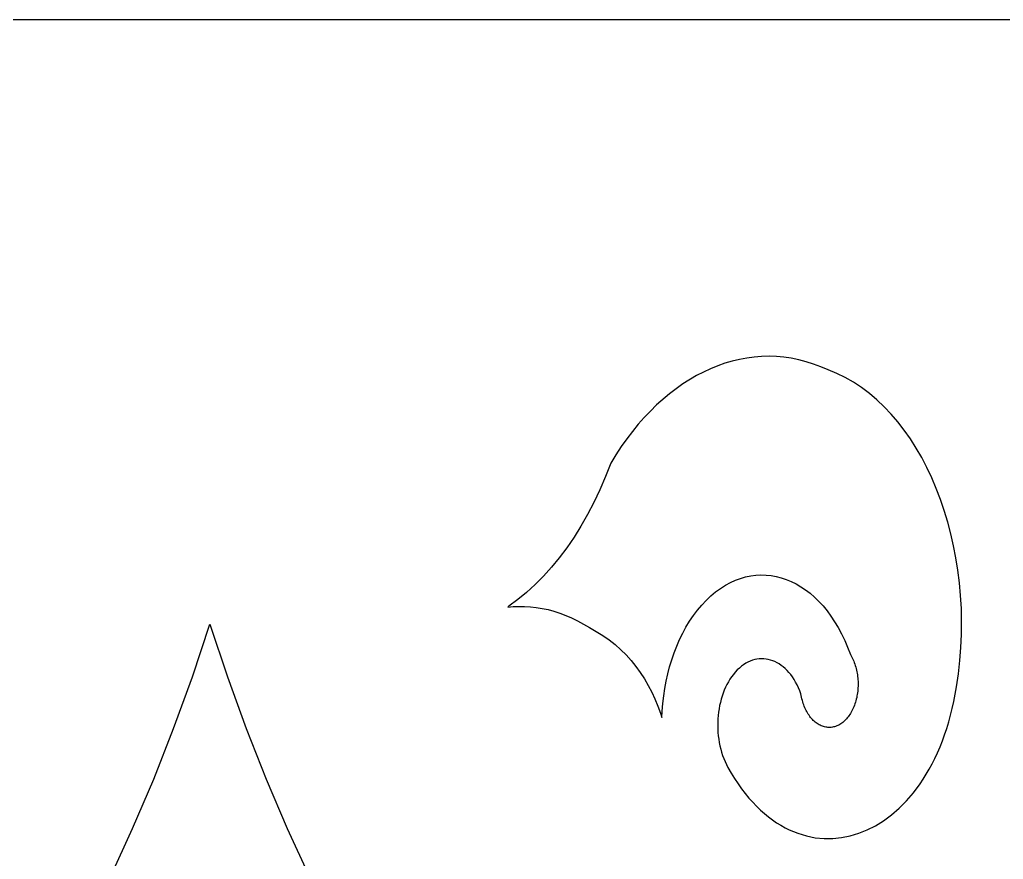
# Model space of a CAD drawing. Header units: centimetres. Extents: x 19.85 to 27, y 2.62 to 9.
# Drawn here: x 22.521 to 23.639, y 8.047 to 9.001 of the extents above; entities that cross this region are included whole.
import ezdxf

# ---------------------------------------------------------------- set-up
doc = ezdxf.new("R2010")
doc.units = ezdxf.units.CM
doc.header["$MEASUREMENT"] = 0
doc.layers.add('layer 1', color=7, linetype='Continuous')

msp = doc.modelspace()

# ---------------------------------------------------------------- linework, layer by layer
at = {"layer": 'layer 1', "color": 250, "lineweight": 30}
for points, knots in [([(26.99842, 2.62034), (26.99842, 2.62034), (19.84833, 2.62034), (19.84833, 2.62034), (19.84833, 2.62034), (19.84833, 2.62034), (19.84833, 9.00077), (19.84833, 9.00077), (19.84833, 9.00077), (19.84833, 9.00077), (26.99978, 9.00077), (26.99978, 9.00077), (26.99978, 9.00077), (26.99978, 9.00077), (26.99978, 2.62034), (26.99978, 2.62034), (26.99978, 2.62034), (26.99978, 2.62034), (26.99842, 2.62034), (26.99842, 2.62034)], [0, 0, 0, 0, 0.1666667, 0.1666667, 0.1666667, 0.1666667, 0.3333333, 0.3333333, 0.3333333, 0.3333333, 0.5, 0.5, 0.5, 0.5, 0.6666667, 0.6666667, 0.6666667, 0.6666667, 1, 1, 1, 1]), ([(23.25104, 8.2082), (23.25104, 8.2082), (23.24949, 8.21297), (23.24949, 8.21297), (23.24949, 8.21297), (23.24949, 8.21297), (23.24645, 8.22118), (23.24645, 8.22118), (23.24645, 8.22118), (23.24645, 8.22118), (23.2431, 8.22921), (23.2431, 8.22921), (23.2431, 8.22921), (23.2431, 8.22921), (23.23942, 8.23706), (23.23942, 8.23706), (23.23942, 8.23706), (23.23942, 8.23706), (23.23542, 8.24468), (23.23542, 8.24468), (23.23542, 8.24468), (23.23542, 8.24468), (23.23107, 8.2521), (23.23107, 8.2521), (23.23107, 8.2521), (23.23107, 8.2521), (23.22639, 8.25926), (23.22639, 8.25926), (23.22639, 8.25926), (23.22639, 8.25926), (23.22138, 8.26617), (23.22138, 8.26617), (23.22138, 8.26617), (23.22138, 8.26617), (23.21602, 8.27281), (23.21602, 8.27281), (23.21602, 8.27281), (23.21602, 8.27281), (23.2103, 8.27915), (23.2103, 8.27915), (23.2103, 8.27915), (23.2103, 8.27915), (23.20424, 8.2852), (23.20424, 8.2852), (23.20424, 8.2852), (23.20424, 8.2852), (23.19782, 8.29091), (23.19782, 8.29091), (23.19782, 8.29091), (23.19782, 8.29091), (23.19103, 8.29629), (23.19103, 8.29629), (23.19103, 8.29629), (23.19103, 8.29629), (23.1839, 8.30132), (23.1839, 8.30132), (23.1839, 8.30132), (23.1839, 8.30132), (23.17639, 8.30598), (23.17639, 8.30598), (23.17639, 8.30598), (23.17639, 8.30598), (23.16851, 8.31024), (23.16851, 8.31024), (23.16851, 8.31024), (23.16851, 8.31024), (23.16181, 8.31431), (23.16181, 8.31431), (23.16181, 8.31431), (23.16181, 8.31431), (23.15511, 8.31799), (23.15511, 8.31799), (23.15511, 8.31799), (23.15511, 8.31799), (23.14839, 8.32129), (23.14839, 8.32129), (23.14839, 8.32129), (23.14839, 8.32129), (23.14167, 8.32419), (23.14167, 8.32419), (23.14167, 8.32419), (23.14167, 8.32419), (23.13496, 8.32673), (23.13496, 8.32673), (23.13496, 8.32673), (23.13496, 8.32673), (23.12824, 8.32889), (23.12824, 8.32889), (23.12824, 8.32889), (23.12824, 8.32889), (23.12155, 8.33069), (23.12155, 8.33069), (23.12155, 8.33069), (23.12155, 8.33069), (23.11486, 8.33213), (23.11486, 8.33213), (23.11486, 8.33213), (23.11486, 8.33213), (23.10819, 8.33321), (23.10819, 8.33321), (23.10819, 8.33321), (23.10819, 8.33321), (23.10155, 8.33395), (23.10155, 8.33395), (23.10155, 8.33395), (23.10155, 8.33395), (23.09494, 8.33435), (23.09494, 8.33435), (23.09494, 8.33435), (23.09494, 8.33435), (23.08837, 8.3344), (23.08837, 8.3344), (23.08837, 8.3344), (23.08837, 8.3344), (23.08183, 8.33413), (23.08183, 8.33413), (23.08183, 8.33413), (23.08183, 8.33413), (23.07581, 8.33357), (23.07581, 8.33357), (23.07581, 8.33357), (23.07581, 8.33357), (23.07711, 8.33444), (23.07711, 8.33444), (23.07711, 8.33444), (23.07711, 8.33444), (23.08725, 8.342), (23.08725, 8.342), (23.08725, 8.342), (23.08725, 8.342), (23.09716, 8.35022), (23.09716, 8.35022), (23.09716, 8.35022), (23.09716, 8.35022), (23.10683, 8.3591), (23.10683, 8.3591), (23.10683, 8.3591), (23.10683, 8.3591), (23.11626, 8.36863), (23.11626, 8.36863), (23.11626, 8.36863), (23.11626, 8.36863), (23.12541, 8.37878), (23.12541, 8.37878), (23.12541, 8.37878), (23.12541, 8.37878), (23.13429, 8.38957), (23.13429, 8.38957), (23.13429, 8.38957), (23.13429, 8.38957), (23.14284, 8.40097), (23.14284, 8.40097), (23.14284, 8.40097), (23.14284, 8.40097), (23.15109, 8.41297), (23.15109, 8.41297), (23.15109, 8.41297), (23.15109, 8.41297), (23.15901, 8.42557), (23.15901, 8.42557), (23.15901, 8.42557), (23.15901, 8.42557), (23.16656, 8.43876), (23.16656, 8.43876), (23.16656, 8.43876), (23.16656, 8.43876), (23.17375, 8.45252), (23.17375, 8.45252), (23.17375, 8.45252), (23.17375, 8.45252), (23.18054, 8.46683), (23.18054, 8.46683), (23.18054, 8.46683), (23.18054, 8.46683), (23.18694, 8.48171), (23.18694, 8.48171), (23.18694, 8.48171), (23.18694, 8.48171), (23.1929, 8.49713), (23.1929, 8.49713), (23.1929, 8.49713), (23.1929, 8.49713), (23.19876, 8.50666), (23.19876, 8.50666), (23.19876, 8.50666), (23.19876, 8.50666), (23.20482, 8.51583), (23.20482, 8.51583), (23.20482, 8.51583), (23.20482, 8.51583), (23.21108, 8.52464), (23.21108, 8.52464), (23.21108, 8.52464), (23.21108, 8.52464), (23.21751, 8.53308), (23.21751, 8.53308), (23.21751, 8.53308), (23.21751, 8.53308), (23.22413, 8.54116), (23.22413, 8.54116), (23.22413, 8.54116), (23.22413, 8.54116), (23.23093, 8.54887), (23.23093, 8.54887), (23.23093, 8.54887), (23.23093, 8.54887), (23.23787, 8.5562), (23.23787, 8.5562), (23.23787, 8.5562), (23.23787, 8.5562), (23.24498, 8.56315), (23.24498, 8.56315), (23.24498, 8.56315), (23.24498, 8.56315), (23.25962, 8.57586), (23.25962, 8.57586), (23.25962, 8.57586), (23.25962, 8.57586), (23.27477, 8.587), (23.27477, 8.587), (23.27477, 8.587), (23.27477, 8.587), (23.29037, 8.59651), (23.29037, 8.59651), (23.29037, 8.59651), (23.29037, 8.59651), (23.30635, 8.60437), (23.30635, 8.60437), (23.30635, 8.60437), (23.30635, 8.60437), (23.31446, 8.60765), (23.31446, 8.60765), (23.31446, 8.60765), (23.31446, 8.60765), (23.32264, 8.61051), (23.32264, 8.61051), (23.32264, 8.61051), (23.32264, 8.61051), (23.33089, 8.61294), (23.33089, 8.61294), (23.33089, 8.61294), (23.33089, 8.61294), (23.33919, 8.61493), (23.33919, 8.61493), (23.33919, 8.61493), (23.33919, 8.61493), (23.34752, 8.61648), (23.34752, 8.61648), (23.34752, 8.61648), (23.34752, 8.61648), (23.3559, 8.61757), (23.3559, 8.61757), (23.3559, 8.61757), (23.3559, 8.61757), (23.36431, 8.61822), (23.36431, 8.61822), (23.36431, 8.61822), (23.36431, 8.61822), (23.37274, 8.6184), (23.37274, 8.6184), (23.37274, 8.6184), (23.37274, 8.6184), (23.38118, 8.61813), (23.38118, 8.61813), (23.38118, 8.61813), (23.38118, 8.61813), (23.38963, 8.61739), (23.38963, 8.61739), (23.38963, 8.61739), (23.38963, 8.61739), (23.39806, 8.61618), (23.39806, 8.61618), (23.39806, 8.61618), (23.39806, 8.61618), (23.40649, 8.61449), (23.40649, 8.61449), (23.40649, 8.61449), (23.40649, 8.61449), (23.41488, 8.61232), (23.41488, 8.61232), (23.41488, 8.61232), (23.41488, 8.61232), (23.42326, 8.60967), (23.42326, 8.60967), (23.42326, 8.60967), (23.42326, 8.60967), (23.43159, 8.60652), (23.43159, 8.60652), (23.43159, 8.60652), (23.43159, 8.60652), (23.43988, 8.60289), (23.43988, 8.60289), (23.43988, 8.60289), (23.43988, 8.60289), (23.44978, 8.59891), (23.44978, 8.59891), (23.44978, 8.59891), (23.44978, 8.59891), (23.45942, 8.59424), (23.45942, 8.59424), (23.45942, 8.59424), (23.45942, 8.59424), (23.4688, 8.58889), (23.4688, 8.58889), (23.4688, 8.58889), (23.4688, 8.58889), (23.47791, 8.58289), (23.47791, 8.58289), (23.47791, 8.58289), (23.47791, 8.58289), (23.48675, 8.57626), (23.48675, 8.57626), (23.48675, 8.57626), (23.48675, 8.57626), (23.49528, 8.56902), (23.49528, 8.56902), (23.49528, 8.56902), (23.49528, 8.56902), (23.50353, 8.5612), (23.50353, 8.5612), (23.50353, 8.5612), (23.50353, 8.5612), (23.51147, 8.55282), (23.51147, 8.55282), (23.51147, 8.55282), (23.51147, 8.55282), (23.5191, 8.5439), (23.5191, 8.5439), (23.5191, 8.5439), (23.5191, 8.5439), (23.52639, 8.53447), (23.52639, 8.53447), (23.52639, 8.53447), (23.52639, 8.53447), (23.53335, 8.52454), (23.53335, 8.52454), (23.53335, 8.52454), (23.53335, 8.52454), (23.53996, 8.51415), (23.53996, 8.51415), (23.53996, 8.51415), (23.53996, 8.51415), (23.54623, 8.5033), (23.54623, 8.5033), (23.54623, 8.5033), (23.54623, 8.5033), (23.55212, 8.49204), (23.55212, 8.49204), (23.55212, 8.49204), (23.55212, 8.49204), (23.55766, 8.48038), (23.55766, 8.48038), (23.55766, 8.48038), (23.55766, 8.48038), (23.56281, 8.46833), (23.56281, 8.46833), (23.56281, 8.46833), (23.56281, 8.46833), (23.56756, 8.45593), (23.56756, 8.45593), (23.56756, 8.45593), (23.56756, 8.45593), (23.57192, 8.4432), (23.57192, 8.4432), (23.57192, 8.4432), (23.57192, 8.4432), (23.57587, 8.43016), (23.57587, 8.43016), (23.57587, 8.43016), (23.57587, 8.43016), (23.5794, 8.41683), (23.5794, 8.41683), (23.5794, 8.41683), (23.5794, 8.41683), (23.5825, 8.40324), (23.5825, 8.40324), (23.5825, 8.40324), (23.5825, 8.40324), (23.58517, 8.3894), (23.58517, 8.3894), (23.58517, 8.3894), (23.58517, 8.3894), (23.58739, 8.37535), (23.58739, 8.37535), (23.58739, 8.37535), (23.58739, 8.37535), (23.58915, 8.3611), (23.58915, 8.3611), (23.58915, 8.3611), (23.58915, 8.3611), (23.59046, 8.34668), (23.59046, 8.34668), (23.59046, 8.34668), (23.59046, 8.34668), (23.59128, 8.33211), (23.59128, 8.33211), (23.59128, 8.33211), (23.59128, 8.33211), (23.59162, 8.31741), (23.59162, 8.31741), (23.59162, 8.31741), (23.59162, 8.31741), (23.59148, 8.30261), (23.59148, 8.30261), (23.59148, 8.30261), (23.59148, 8.30261), (23.59083, 8.28773), (23.59083, 8.28773), (23.59083, 8.28773), (23.59083, 8.28773), (23.58966, 8.27279), (23.58966, 8.27279), (23.58966, 8.27279), (23.58966, 8.27279), (23.58798, 8.25781), (23.58798, 8.25781), (23.58798, 8.25781), (23.58798, 8.25781), (23.58578, 8.24281), (23.58578, 8.24281), (23.58578, 8.24281), (23.58578, 8.24281), (23.58437, 8.23449), (23.58437, 8.23449), (23.58437, 8.23449), (23.58437, 8.23449), (23.58277, 8.22636), (23.58277, 8.22636), (23.58277, 8.22636), (23.58277, 8.22636), (23.581, 8.21841), (23.581, 8.21841), (23.581, 8.21841), (23.581, 8.21841), (23.57907, 8.21065), (23.57907, 8.21065), (23.57907, 8.21065), (23.57907, 8.21065), (23.57697, 8.20308), (23.57697, 8.20308), (23.57697, 8.20308), (23.57697, 8.20308), (23.57471, 8.1957), (23.57471, 8.1957), (23.57471, 8.1957), (23.57471, 8.1957), (23.5723, 8.18852), (23.5723, 8.18852), (23.5723, 8.18852), (23.5723, 8.18852), (23.56973, 8.18153), (23.56973, 8.18153), (23.56973, 8.18153), (23.56973, 8.18153), (23.56702, 8.17474), (23.56702, 8.17474), (23.56702, 8.17474), (23.56702, 8.17474), (23.56417, 8.16814), (23.56417, 8.16814), (23.56417, 8.16814), (23.56417, 8.16814), (23.56117, 8.16175), (23.56117, 8.16175), (23.56117, 8.16175), (23.56117, 8.16175), (23.55805, 8.15557), (23.55805, 8.15557), (23.55805, 8.15557), (23.55805, 8.15557), (23.55481, 8.14958), (23.55481, 8.14958), (23.55481, 8.14958), (23.55481, 8.14958), (23.55143, 8.14379), (23.55143, 8.14379), (23.55143, 8.14379), (23.55143, 8.14379), (23.54793, 8.13822), (23.54793, 8.13822), (23.54793, 8.13822), (23.54793, 8.13822), (23.54433, 8.13285), (23.54433, 8.13285), (23.54433, 8.13285), (23.54433, 8.13285), (23.53678, 8.12275), (23.53678, 8.12275), (23.53678, 8.12275), (23.53678, 8.12275), (23.52884, 8.11349), (23.52884, 8.11349), (23.52884, 8.11349), (23.52884, 8.11349), (23.52052, 8.10511), (23.52052, 8.10511), (23.52052, 8.10511), (23.52052, 8.10511), (23.51189, 8.0976), (23.51189, 8.0976), (23.51189, 8.0976), (23.51189, 8.0976), (23.50295, 8.09097), (23.50295, 8.09097), (23.50295, 8.09097), (23.50295, 8.09097), (23.49376, 8.08527), (23.49376, 8.08527), (23.49376, 8.08527), (23.49376, 8.08527), (23.48435, 8.08047), (23.48435, 8.08047), (23.48435, 8.08047), (23.48435, 8.08047), (23.47475, 8.0766), (23.47475, 8.0766), (23.47475, 8.0766), (23.47475, 8.0766), (23.46501, 8.07367), (23.46501, 8.07367), (23.46501, 8.07367), (23.46501, 8.07367), (23.45516, 8.0717), (23.45516, 8.0717), (23.45516, 8.0717), (23.45516, 8.0717), (23.44523, 8.07069), (23.44523, 8.07069), (23.44523, 8.07069), (23.44523, 8.07069), (23.43526, 8.07066), (23.43526, 8.07066), (23.43526, 8.07066), (23.43526, 8.07066), (23.4253, 8.07163), (23.4253, 8.07163), (23.4253, 8.07163), (23.4253, 8.07163), (23.41536, 8.07361), (23.41536, 8.07361), (23.41536, 8.07361), (23.41536, 8.07361), (23.4055, 8.0766), (23.4055, 8.0766), (23.4055, 8.0766), (23.4055, 8.0766), (23.39575, 8.08062), (23.39575, 8.08062), (23.39575, 8.08062), (23.39575, 8.08062), (23.39092, 8.08302), (23.39092, 8.08302), (23.39092, 8.08302), (23.39092, 8.08302), (23.38614, 8.08569), (23.38614, 8.08569), (23.38614, 8.08569), (23.38614, 8.08569), (23.38139, 8.08862), (23.38139, 8.08862), (23.38139, 8.08862), (23.38139, 8.08862), (23.37672, 8.09182), (23.37672, 8.09182), (23.37672, 8.09182), (23.37672, 8.09182), (23.37208, 8.09527), (23.37208, 8.09527), (23.37208, 8.09527), (23.37208, 8.09527), (23.36751, 8.09901), (23.36751, 8.09901), (23.36751, 8.09901), (23.36751, 8.09901), (23.36299, 8.10301), (23.36299, 8.10301), (23.36299, 8.10301), (23.36299, 8.10301), (23.35855, 8.10729), (23.35855, 8.10729), (23.35855, 8.10729), (23.35855, 8.10729), (23.35417, 8.11184), (23.35417, 8.11184), (23.35417, 8.11184), (23.35417, 8.11184), (23.34988, 8.11666), (23.34988, 8.11666), (23.34988, 8.11666), (23.34988, 8.11666), (23.34567, 8.12176), (23.34567, 8.12176), (23.34567, 8.12176), (23.34567, 8.12176), (23.34154, 8.12715), (23.34154, 8.12715), (23.34154, 8.12715), (23.34154, 8.12715), (23.3375, 8.13281), (23.3375, 8.13281), (23.3375, 8.13281), (23.3375, 8.13281), (23.33356, 8.13875), (23.33356, 8.13875), (23.33356, 8.13875), (23.33356, 8.13875), (23.32973, 8.14498), (23.32973, 8.14498), (23.32973, 8.14498), (23.32973, 8.14498), (23.326, 8.15149), (23.326, 8.15149), (23.326, 8.15149), (23.326, 8.15149), (23.32428, 8.15476), (23.32428, 8.15476), (23.32428, 8.15476), (23.32428, 8.15476), (23.3227, 8.15812), (23.3227, 8.15812), (23.3227, 8.15812), (23.3227, 8.15812), (23.32127, 8.16156), (23.32127, 8.16156), (23.32127, 8.16156), (23.32127, 8.16156), (23.31998, 8.16508), (23.31998, 8.16508), (23.31998, 8.16508), (23.31998, 8.16508), (23.31882, 8.16867), (23.31882, 8.16867), (23.31882, 8.16867), (23.31882, 8.16867), (23.3178, 8.17232), (23.3178, 8.17232), (23.3178, 8.17232), (23.3178, 8.17232), (23.31692, 8.17602), (23.31692, 8.17602), (23.31692, 8.17602), (23.31692, 8.17602), (23.31617, 8.17977), (23.31617, 8.17977), (23.31617, 8.17977), (23.31617, 8.17977), (23.31555, 8.18355), (23.31555, 8.18355), (23.31555, 8.18355), (23.31555, 8.18355), (23.31506, 8.18737), (23.31506, 8.18737), (23.31506, 8.18737), (23.31506, 8.18737), (23.31472, 8.19119), (23.31472, 8.19119), (23.31472, 8.19119), (23.31472, 8.19119), (23.3145, 8.19504), (23.3145, 8.19504), (23.3145, 8.19504), (23.3145, 8.19504), (23.31441, 8.19888), (23.31441, 8.19888), (23.31441, 8.19888), (23.31441, 8.19888), (23.31446, 8.20272), (23.31446, 8.20272), (23.31446, 8.20272), (23.31446, 8.20272), (23.31463, 8.20655), (23.31463, 8.20655), (23.31463, 8.20655), (23.31463, 8.20655), (23.31493, 8.21037), (23.31493, 8.21037), (23.31493, 8.21037), (23.31493, 8.21037), (23.31536, 8.21414), (23.31536, 8.21414), (23.31536, 8.21414), (23.31536, 8.21414), (23.31592, 8.21789), (23.31592, 8.21789), (23.31592, 8.21789), (23.31592, 8.21789), (23.31661, 8.2216), (23.31661, 8.2216), (23.31661, 8.2216), (23.31661, 8.2216), (23.31741, 8.22525), (23.31741, 8.22525), (23.31741, 8.22525), (23.31741, 8.22525), (23.31835, 8.22884), (23.31835, 8.22884), (23.31835, 8.22884), (23.31835, 8.22884), (23.31941, 8.23237), (23.31941, 8.23237), (23.31941, 8.23237), (23.31941, 8.23237), (23.3206, 8.23582), (23.3206, 8.23582), (23.3206, 8.23582), (23.3206, 8.23582), (23.3219, 8.23918), (23.3219, 8.23918), (23.3219, 8.23918), (23.3219, 8.23918), (23.32334, 8.24245), (23.32334, 8.24245), (23.32334, 8.24245), (23.32334, 8.24245), (23.32488, 8.24563), (23.32488, 8.24563), (23.32488, 8.24563), (23.32488, 8.24563), (23.32656, 8.24869), (23.32656, 8.24869), (23.32656, 8.24869), (23.32656, 8.24869), (23.32834, 8.25164), (23.32834, 8.25164), (23.32834, 8.25164), (23.32834, 8.25164), (23.33025, 8.25447), (23.33025, 8.25447), (23.33025, 8.25447), (23.33025, 8.25447), (23.33228, 8.25716), (23.33228, 8.25716), (23.33228, 8.25716), (23.33228, 8.25716), (23.33442, 8.25971), (23.33442, 8.25971), (23.33442, 8.25971), (23.33442, 8.25971), (23.33668, 8.26212), (23.33668, 8.26212), (23.33668, 8.26212), (23.33668, 8.26212), (23.33902, 8.26434), (23.33902, 8.26434), (23.33902, 8.26434), (23.33902, 8.26434), (23.34141, 8.26634), (23.34141, 8.26634), (23.34141, 8.26634), (23.34141, 8.26634), (23.34385, 8.26813), (23.34385, 8.26813), (23.34385, 8.26813), (23.34385, 8.26813), (23.34632, 8.2697), (23.34632, 8.2697), (23.34632, 8.2697), (23.34632, 8.2697), (23.34881, 8.27106), (23.34881, 8.27106), (23.34881, 8.27106), (23.34881, 8.27106), (23.35134, 8.27222), (23.35134, 8.27222), (23.35134, 8.27222), (23.35134, 8.27222), (23.35389, 8.27315), (23.35389, 8.27315), (23.35389, 8.27315), (23.35389, 8.27315), (23.35646, 8.2739), (23.35646, 8.2739), (23.35646, 8.2739), (23.35646, 8.2739), (23.35902, 8.27443), (23.35902, 8.27443), (23.35902, 8.27443), (23.35902, 8.27443), (23.36161, 8.27476), (23.36161, 8.27476), (23.36161, 8.27476), (23.36161, 8.27476), (23.36418, 8.27489), (23.36418, 8.27489), (23.36418, 8.27489), (23.36418, 8.27489), (23.36675, 8.27483), (23.36675, 8.27483), (23.36675, 8.27483), (23.36675, 8.27483), (23.36931, 8.27457), (23.36931, 8.27457), (23.36931, 8.27457), (23.36931, 8.27457), (23.37186, 8.27411), (23.37186, 8.27411), (23.37186, 8.27411), (23.37186, 8.27411), (23.37439, 8.27346), (23.37439, 8.27346), (23.37439, 8.27346), (23.37439, 8.27346), (23.37689, 8.27262), (23.37689, 8.27262), (23.37689, 8.27262), (23.37689, 8.27262), (23.37936, 8.27159), (23.37936, 8.27159), (23.37936, 8.27159), (23.37936, 8.27159), (23.38179, 8.27038), (23.38179, 8.27038), (23.38179, 8.27038), (23.38179, 8.27038), (23.38417, 8.26898), (23.38417, 8.26898), (23.38417, 8.26898), (23.38417, 8.26898), (23.38652, 8.2674), (23.38652, 8.2674), (23.38652, 8.2674), (23.38652, 8.2674), (23.3888, 8.26565), (23.3888, 8.26565), (23.3888, 8.26565), (23.3888, 8.26565), (23.39103, 8.26371), (23.39103, 8.26371), (23.39103, 8.26371), (23.39103, 8.26371), (23.39321, 8.26159), (23.39321, 8.26159), (23.39321, 8.26159), (23.39321, 8.26159), (23.39531, 8.25931), (23.39531, 8.25931), (23.39531, 8.25931), (23.39531, 8.25931), (23.39733, 8.25684), (23.39733, 8.25684), (23.39733, 8.25684), (23.39733, 8.25684), (23.39929, 8.25421), (23.39929, 8.25421), (23.39929, 8.25421), (23.39929, 8.25421), (23.40115, 8.25141), (23.40115, 8.25141), (23.40115, 8.25141), (23.40115, 8.25141), (23.40292, 8.24844), (23.40292, 8.24844), (23.40292, 8.24844), (23.40292, 8.24844), (23.4046, 8.2453), (23.4046, 8.2453), (23.4046, 8.2453), (23.4046, 8.2453), (23.40619, 8.24202), (23.40619, 8.24202), (23.40619, 8.24202), (23.40619, 8.24202), (23.40767, 8.23856), (23.40767, 8.23856), (23.40767, 8.23856), (23.40767, 8.23856), (23.40903, 8.23494), (23.40903, 8.23494), (23.40903, 8.23494), (23.40903, 8.23494), (23.40935, 8.23307), (23.40935, 8.23307), (23.40935, 8.23307), (23.40935, 8.23307), (23.40971, 8.23123), (23.40971, 8.23123), (23.40971, 8.23123), (23.40971, 8.23123), (23.41013, 8.22941), (23.41013, 8.22941), (23.41013, 8.22941), (23.41013, 8.22941), (23.41058, 8.22764), (23.41058, 8.22764), (23.41058, 8.22764), (23.41058, 8.22764), (23.41107, 8.2259), (23.41107, 8.2259), (23.41107, 8.2259), (23.41107, 8.2259), (23.4116, 8.22419), (23.4116, 8.22419), (23.4116, 8.22419), (23.4116, 8.22419), (23.41218, 8.22253), (23.41218, 8.22253), (23.41218, 8.22253), (23.41218, 8.22253), (23.41281, 8.22089), (23.41281, 8.22089), (23.41281, 8.22089), (23.41281, 8.22089), (23.41346, 8.21931), (23.41346, 8.21931), (23.41346, 8.21931), (23.41346, 8.21931), (23.41417, 8.21776), (23.41417, 8.21776), (23.41417, 8.21776), (23.41417, 8.21776), (23.4149, 8.21626), (23.4149, 8.21626), (23.4149, 8.21626), (23.4149, 8.21626), (23.41567, 8.21481), (23.41567, 8.21481), (23.41567, 8.21481), (23.41567, 8.21481), (23.41647, 8.2134), (23.41647, 8.2134), (23.41647, 8.2134), (23.41647, 8.2134), (23.41731, 8.21204), (23.41731, 8.21204), (23.41731, 8.21204), (23.41731, 8.21204), (23.41819, 8.21072), (23.41819, 8.21072), (23.41819, 8.21072), (23.41819, 8.21072), (23.41908, 8.20945), (23.41908, 8.20945), (23.41908, 8.20945), (23.41908, 8.20945), (23.42002, 8.20824), (23.42002, 8.20824), (23.42002, 8.20824), (23.42002, 8.20824), (23.42099, 8.20708), (23.42099, 8.20708), (23.42099, 8.20708), (23.42099, 8.20708), (23.42198, 8.20598), (23.42198, 8.20598), (23.42198, 8.20598), (23.42198, 8.20598), (23.423, 8.20493), (23.423, 8.20493), (23.423, 8.20493), (23.423, 8.20493), (23.42405, 8.20394), (23.42405, 8.20394), (23.42405, 8.20394), (23.42405, 8.20394), (23.42512, 8.20301), (23.42512, 8.20301), (23.42512, 8.20301), (23.42512, 8.20301), (23.42623, 8.20213), (23.42623, 8.20213), (23.42623, 8.20213), (23.42623, 8.20213), (23.42735, 8.20132), (23.42735, 8.20132), (23.42735, 8.20132), (23.42735, 8.20132), (23.4285, 8.20057), (23.4285, 8.20057), (23.4285, 8.20057), (23.4285, 8.20057), (23.42966, 8.19989), (23.42966, 8.19989), (23.42966, 8.19989), (23.42966, 8.19989), (23.43086, 8.19926), (23.43086, 8.19926), (23.43086, 8.19926), (23.43086, 8.19926), (23.43207, 8.19872), (23.43207, 8.19872), (23.43207, 8.19872), (23.43207, 8.19872), (23.43329, 8.19823), (23.43329, 8.19823), (23.43329, 8.19823), (23.43329, 8.19823), (23.43453, 8.19781), (23.43453, 8.19781), (23.43453, 8.19781), (23.43453, 8.19781), (23.43579, 8.19747), (23.43579, 8.19747), (23.43579, 8.19747), (23.43579, 8.19747), (23.43708, 8.1972), (23.43708, 8.1972), (23.43708, 8.1972), (23.43708, 8.1972), (23.43836, 8.197), (23.43836, 8.197), (23.43836, 8.197), (23.43836, 8.197), (23.43964, 8.19688), (23.43964, 8.19688), (23.43964, 8.19688), (23.43964, 8.19688), (23.44092, 8.19684), (23.44092, 8.19684), (23.44092, 8.19684), (23.44092, 8.19684), (23.44218, 8.19686), (23.44218, 8.19686), (23.44218, 8.19686), (23.44218, 8.19686), (23.44344, 8.19696), (23.44344, 8.19696), (23.44344, 8.19696), (23.44344, 8.19696), (23.44469, 8.19713), (23.44469, 8.19713), (23.44469, 8.19713), (23.44469, 8.19713), (23.44595, 8.19738), (23.44595, 8.19738), (23.44595, 8.19738), (23.44595, 8.19738), (23.44718, 8.19769), (23.44718, 8.19769), (23.44718, 8.19769), (23.44718, 8.19769), (23.4484, 8.19808), (23.4484, 8.19808), (23.4484, 8.19808), (23.4484, 8.19808), (23.4496, 8.19852), (23.4496, 8.19852), (23.4496, 8.19852), (23.4496, 8.19852), (23.4508, 8.19905), (23.4508, 8.19905), (23.4508, 8.19905), (23.4508, 8.19905), (23.45197, 8.19963), (23.45197, 8.19963), (23.45197, 8.19963), (23.45197, 8.19963), (23.45313, 8.20028), (23.45313, 8.20028), (23.45313, 8.20028), (23.45313, 8.20028), (23.45427, 8.201), (23.45427, 8.201), (23.45427, 8.201), (23.45427, 8.201), (23.4554, 8.20177), (23.4554, 8.20177), (23.4554, 8.20177), (23.4554, 8.20177), (23.4565, 8.20261), (23.4565, 8.20261), (23.4565, 8.20261), (23.4565, 8.20261), (23.45758, 8.20352), (23.45758, 8.20352), (23.45758, 8.20352), (23.45758, 8.20352), (23.45864, 8.20447), (23.45864, 8.20447), (23.45864, 8.20447), (23.45864, 8.20447), (23.45967, 8.20549), (23.45967, 8.20549), (23.45967, 8.20549), (23.45967, 8.20549), (23.46068, 8.20657), (23.46068, 8.20657), (23.46068, 8.20657), (23.46068, 8.20657), (23.46166, 8.20771), (23.46166, 8.20771), (23.46166, 8.20771), (23.46166, 8.20771), (23.46262, 8.20891), (23.46262, 8.20891), (23.46262, 8.20891), (23.46262, 8.20891), (23.46354, 8.21015), (23.46354, 8.21015), (23.46354, 8.21015), (23.46354, 8.21015), (23.46443, 8.21146), (23.46443, 8.21146), (23.46443, 8.21146), (23.46443, 8.21146), (23.46529, 8.21281), (23.46529, 8.21281), (23.46529, 8.21281), (23.46529, 8.21281), (23.46613, 8.21422), (23.46613, 8.21422), (23.46613, 8.21422), (23.46613, 8.21422), (23.46692, 8.21568), (23.46692, 8.21568), (23.46692, 8.21568), (23.46692, 8.21568), (23.46768, 8.21719), (23.46768, 8.21719), (23.46768, 8.21719), (23.46768, 8.21719), (23.4684, 8.21876), (23.4684, 8.21876), (23.4684, 8.21876), (23.4684, 8.21876), (23.46909, 8.22036), (23.46909, 8.22036), (23.46909, 8.22036), (23.46909, 8.22036), (23.46974, 8.22202), (23.46974, 8.22202), (23.46974, 8.22202), (23.46974, 8.22202), (23.47035, 8.22373), (23.47035, 8.22373), (23.47035, 8.22373), (23.47035, 8.22373), (23.47091, 8.22547), (23.47091, 8.22547), (23.47091, 8.22547), (23.47091, 8.22547), (23.47143, 8.22723), (23.47143, 8.22723), (23.47143, 8.22723), (23.47143, 8.22723), (23.47189, 8.22901), (23.47189, 8.22901), (23.47189, 8.22901), (23.47189, 8.22901), (23.47232, 8.23081), (23.47232, 8.23081), (23.47232, 8.23081), (23.47232, 8.23081), (23.47268, 8.23262), (23.47268, 8.23262), (23.47268, 8.23262), (23.47268, 8.23262), (23.473, 8.23444), (23.473, 8.23444), (23.473, 8.23444), (23.473, 8.23444), (23.47328, 8.23628), (23.47328, 8.23628), (23.47328, 8.23628), (23.47328, 8.23628), (23.4735, 8.23812), (23.4735, 8.23812), (23.4735, 8.23812), (23.4735, 8.23812), (23.47368, 8.23997), (23.47368, 8.23997), (23.47368, 8.23997), (23.47368, 8.23997), (23.47381, 8.24182), (23.47381, 8.24182), (23.47381, 8.24182), (23.47381, 8.24182), (23.4739, 8.24368), (23.4739, 8.24368), (23.4739, 8.24368), (23.4739, 8.24368), (23.47394, 8.24554), (23.47394, 8.24554), (23.47394, 8.24554), (23.47394, 8.24554), (23.47393, 8.2474), (23.47393, 8.2474), (23.47393, 8.2474), (23.47393, 8.2474), (23.47387, 8.24924), (23.47387, 8.24924), (23.47387, 8.24924), (23.47387, 8.24924), (23.47376, 8.25109), (23.47376, 8.25109), (23.47376, 8.25109), (23.47376, 8.25109), (23.47361, 8.25294), (23.47361, 8.25294), (23.47361, 8.25294), (23.47361, 8.25294), (23.47343, 8.25476), (23.47343, 8.25476), (23.47343, 8.25476), (23.47343, 8.25476), (23.47318, 8.25658), (23.47318, 8.25658), (23.47318, 8.25658), (23.47318, 8.25658), (23.4729, 8.25839), (23.4729, 8.25839), (23.4729, 8.25839), (23.4729, 8.25839), (23.47257, 8.26018), (23.47257, 8.26018), (23.47257, 8.26018), (23.47257, 8.26018), (23.47219, 8.26195), (23.47219, 8.26195), (23.47219, 8.26195), (23.47219, 8.26195), (23.47177, 8.2637), (23.47177, 8.2637), (23.47177, 8.2637), (23.47177, 8.2637), (23.47131, 8.26543), (23.47131, 8.26543), (23.47131, 8.26543), (23.47131, 8.26543), (23.47079, 8.26713), (23.47079, 8.26713), (23.47079, 8.26713), (23.47079, 8.26713), (23.47024, 8.26881), (23.47024, 8.26881), (23.47024, 8.26881), (23.47024, 8.26881), (23.46964, 8.27047), (23.46964, 8.27047), (23.46964, 8.27047), (23.46964, 8.27047), (23.469, 8.27209), (23.469, 8.27209), (23.469, 8.27209), (23.469, 8.27209), (23.46831, 8.27368), (23.46831, 8.27368), (23.46831, 8.27368), (23.46831, 8.27368), (23.46758, 8.27523), (23.46758, 8.27523), (23.46758, 8.27523), (23.46758, 8.27523), (23.46681, 8.27675), (23.46681, 8.27675), (23.46681, 8.27675), (23.46681, 8.27675), (23.46599, 8.27823), (23.46599, 8.27823), (23.46599, 8.27823), (23.46599, 8.27823), (23.46513, 8.27967), (23.46513, 8.27967), (23.46513, 8.27967), (23.46513, 8.27967), (23.46204, 8.28786), (23.46204, 8.28786), (23.46204, 8.28786), (23.46204, 8.28786), (23.45869, 8.29568), (23.45869, 8.29568), (23.45869, 8.29568), (23.45869, 8.29568), (23.45511, 8.30314), (23.45511, 8.30314), (23.45511, 8.30314), (23.45511, 8.30314), (23.45129, 8.31023), (23.45129, 8.31023), (23.45129, 8.31023), (23.45129, 8.31023), (23.44728, 8.31695), (23.44728, 8.31695), (23.44728, 8.31695), (23.44728, 8.31695), (23.44305, 8.32329), (23.44305, 8.32329), (23.44305, 8.32329), (23.44305, 8.32329), (23.43864, 8.32926), (23.43864, 8.32926), (23.43864, 8.32926), (23.43864, 8.32926), (23.43405, 8.33483), (23.43405, 8.33483), (23.43405, 8.33483), (23.43405, 8.33483), (23.42929, 8.34001), (23.42929, 8.34001), (23.42929, 8.34001), (23.42929, 8.34001), (23.42438, 8.3448), (23.42438, 8.3448), (23.42438, 8.3448), (23.42438, 8.3448), (23.41932, 8.34919), (23.41932, 8.34919), (23.41932, 8.34919), (23.41932, 8.34919), (23.41414, 8.35318), (23.41414, 8.35318), (23.41414, 8.35318), (23.41414, 8.35318), (23.40884, 8.35675), (23.40884, 8.35675), (23.40884, 8.35675), (23.40884, 8.35675), (23.40343, 8.35992), (23.40343, 8.35992), (23.40343, 8.35992), (23.40343, 8.35992), (23.39792, 8.36267), (23.39792, 8.36267), (23.39792, 8.36267), (23.39792, 8.36267), (23.39233, 8.365), (23.39233, 8.365), (23.39233, 8.365), (23.39233, 8.365), (23.38668, 8.36689), (23.38668, 8.36689), (23.38668, 8.36689), (23.38668, 8.36689), (23.38096, 8.36836), (23.38096, 8.36836), (23.38096, 8.36836), (23.38096, 8.36836), (23.37519, 8.36939), (23.37519, 8.36939), (23.37519, 8.36939), (23.37519, 8.36939), (23.36939, 8.36999), (23.36939, 8.36999), (23.36939, 8.36999), (23.36939, 8.36999), (23.36357, 8.37014), (23.36357, 8.37014), (23.36357, 8.37014), (23.36357, 8.37014), (23.35772, 8.36984), (23.35772, 8.36984), (23.35772, 8.36984), (23.35772, 8.36984), (23.35189, 8.36908), (23.35189, 8.36908), (23.35189, 8.36908), (23.35189, 8.36908), (23.34607, 8.36788), (23.34607, 8.36788), (23.34607, 8.36788), (23.34607, 8.36788), (23.34026, 8.36621), (23.34026, 8.36621), (23.34026, 8.36621), (23.34026, 8.36621), (23.3345, 8.36408), (23.3345, 8.36408), (23.3345, 8.36408), (23.3345, 8.36408), (23.32878, 8.36147), (23.32878, 8.36147), (23.32878, 8.36147), (23.32878, 8.36147), (23.32312, 8.35839), (23.32312, 8.35839), (23.32312, 8.35839), (23.32312, 8.35839), (23.31752, 8.35482), (23.31752, 8.35482), (23.31752, 8.35482), (23.31752, 8.35482), (23.31201, 8.35077), (23.31201, 8.35077), (23.31201, 8.35077), (23.31201, 8.35077), (23.3066, 8.34624), (23.3066, 8.34624), (23.3066, 8.34624), (23.3066, 8.34624), (23.30129, 8.34121), (23.30129, 8.34121), (23.30129, 8.34121), (23.30129, 8.34121), (23.29617, 8.33577), (23.29617, 8.33577), (23.29617, 8.33577), (23.29617, 8.33577), (23.29132, 8.32999), (23.29132, 8.32999), (23.29132, 8.32999), (23.29132, 8.32999), (23.28673, 8.32389), (23.28673, 8.32389), (23.28673, 8.32389), (23.28673, 8.32389), (23.28241, 8.31748), (23.28241, 8.31748), (23.28241, 8.31748), (23.28241, 8.31748), (23.27836, 8.3108), (23.27836, 8.3108), (23.27836, 8.3108), (23.27836, 8.3108), (23.27458, 8.30387), (23.27458, 8.30387), (23.27458, 8.30387), (23.27458, 8.30387), (23.27107, 8.29668), (23.27107, 8.29668), (23.27107, 8.29668), (23.27107, 8.29668), (23.26784, 8.28927), (23.26784, 8.28927), (23.26784, 8.28927), (23.26784, 8.28927), (23.26487, 8.28165), (23.26487, 8.28165), (23.26487, 8.28165), (23.26487, 8.28165), (23.2622, 8.27384), (23.2622, 8.27384), (23.2622, 8.27384), (23.2622, 8.27384), (23.2598, 8.26586), (23.2598, 8.26586), (23.2598, 8.26586), (23.2598, 8.26586), (23.25768, 8.25773), (23.25768, 8.25773), (23.25768, 8.25773), (23.25768, 8.25773), (23.25584, 8.24946), (23.25584, 8.24946), (23.25584, 8.24946), (23.25584, 8.24946), (23.25429, 8.24108), (23.25429, 8.24108), (23.25429, 8.24108), (23.25429, 8.24108), (23.25302, 8.23259), (23.25302, 8.23259), (23.25302, 8.23259), (23.25302, 8.23259), (23.25205, 8.22402), (23.25205, 8.22402), (23.25205, 8.22402), (23.25205, 8.22402), (23.25136, 8.21539), (23.25136, 8.21539), (23.25136, 8.21539), (23.25136, 8.21539), (23.25104, 8.2082), (23.25104, 8.2082)], [0, 0, 0, 0, 0.0027473, 0.0027473, 0.0027473, 0.0027473, 0.0054945, 0.0054945, 0.0054945, 0.0054945, 0.0082418, 0.0082418, 0.0082418, 0.0082418, 0.010989, 0.010989, 0.010989, 0.010989, 0.0137363, 0.0137363, 0.0137363, 0.0137363, 0.0164835, 0.0164835, 0.0164835, 0.0164835, 0.0192308, 0.0192308, 0.0192308, 0.0192308, 0.021978, 0.021978, 0.021978, 0.021978, 0.0247253, 0.0247253, 0.0247253, 0.0247253, 0.0274725, 0.0274725, 0.0274725, 0.0274725, 0.0302198, 0.0302198, 0.0302198, 0.0302198, 0.032967, 0.032967, 0.032967, 0.032967, 0.0357143, 0.0357143, 0.0357143, 0.0357143, 0.0384615, 0.0384615, 0.0384615, 0.0384615, 0.0412088, 0.0412088, 0.0412088, 0.0412088, 0.043956, 0.043956, 0.043956, 0.043956, 0.0467033, 0.0467033, 0.0467033, 0.0467033, 0.0494505, 0.0494505, 0.0494505, 0.0494505, 0.0521978, 0.0521978, 0.0521978, 0.0521978, 0.0549451, 0.0549451, 0.0549451, 0.0549451, 0.0576923, 0.0576923, 0.0576923, 0.0576923, 0.0604396, 0.0604396, 0.0604396, 0.0604396, 0.0631868, 0.0631868, 0.0631868, 0.0631868, 0.0659341, 0.0659341, 0.0659341, 0.0659341, 0.0686813, 0.0686813, 0.0686813, 0.0686813, 0.0714286, 0.0714286, 0.0714286, 0.0714286, 0.0741758, 0.0741758, 0.0741758, 0.0741758, 0.0769231, 0.0769231, 0.0769231, 0.0769231, 0.0796703, 0.0796703, 0.0796703, 0.0796703, 0.0824176, 0.0824176, 0.0824176, 0.0824176, 0.0851648, 0.0851648, 0.0851648, 0.0851648, 0.0879121, 0.0879121, 0.0879121, 0.0879121, 0.0906593, 0.0906593, 0.0906593, 0.0906593, 0.0934066, 0.0934066, 0.0934066, 0.0934066, 0.0961538, 0.0961538, 0.0961538, 0.0961538, 0.0989011, 0.0989011, 0.0989011, 0.0989011, 0.1016484, 0.1016484, 0.1016484, 0.1016484, 0.1043956, 0.1043956, 0.1043956, 0.1043956, 0.1071429, 0.1071429, 0.1071429, 0.1071429, 0.1098901, 0.1098901, 0.1098901, 0.1098901, 0.1126374, 0.1126374, 0.1126374, 0.1126374, 0.1153846, 0.1153846, 0.1153846, 0.1153846, 0.1181319, 0.1181319, 0.1181319, 0.1181319, 0.1208791, 0.1208791, 0.1208791, 0.1208791, 0.1236264, 0.1236264, 0.1236264, 0.1236264, 0.1263736, 0.1263736, 0.1263736, 0.1263736, 0.1291209, 0.1291209, 0.1291209, 0.1291209, 0.1318681, 0.1318681, 0.1318681, 0.1318681, 0.1346154, 0.1346154, 0.1346154, 0.1346154, 0.1373626, 0.1373626, 0.1373626, 0.1373626, 0.1401099, 0.1401099, 0.1401099, 0.1401099, 0.1428571, 0.1428571, 0.1428571, 0.1428571, 0.1456044, 0.1456044, 0.1456044, 0.1456044, 0.1483516, 0.1483516, 0.1483516, 0.1483516, 0.1510989, 0.1510989, 0.1510989, 0.1510989, 0.1538462, 0.1538462, 0.1538462, 0.1538462, 0.1565934, 0.1565934, 0.1565934, 0.1565934, 0.1593407, 0.1593407, 0.1593407, 0.1593407, 0.1620879, 0.1620879, 0.1620879, 0.1620879, 0.1648352, 0.1648352, 0.1648352, 0.1648352, 0.1675824, 0.1675824, 0.1675824, 0.1675824, 0.1703297, 0.1703297, 0.1703297, 0.1703297, 0.1730769, 0.1730769, 0.1730769, 0.1730769, 0.1758242, 0.1758242, 0.1758242, 0.1758242, 0.1785714, 0.1785714, 0.1785714, 0.1785714, 0.1813187, 0.1813187, 0.1813187, 0.1813187, 0.1840659, 0.1840659, 0.1840659, 0.1840659, 0.1868132, 0.1868132, 0.1868132, 0.1868132, 0.1895604, 0.1895604, 0.1895604, 0.1895604, 0.1923077, 0.1923077, 0.1923077, 0.1923077, 0.1950549, 0.1950549, 0.1950549, 0.1950549, 0.1978022, 0.1978022, 0.1978022, 0.1978022, 0.2005495, 0.2005495, 0.2005495, 0.2005495, 0.2032967, 0.2032967, 0.2032967, 0.2032967, 0.206044, 0.206044, 0.206044, 0.206044, 0.2087912, 0.2087912, 0.2087912, 0.2087912, 0.2115385, 0.2115385, 0.2115385, 0.2115385, 0.2142857, 0.2142857, 0.2142857, 0.2142857, 0.217033, 0.217033, 0.217033, 0.217033, 0.2197802, 0.2197802, 0.2197802, 0.2197802, 0.2225275, 0.2225275, 0.2225275, 0.2225275, 0.2252747, 0.2252747, 0.2252747, 0.2252747, 0.228022, 0.228022, 0.228022, 0.228022, 0.2307692, 0.2307692, 0.2307692, 0.2307692, 0.2335165, 0.2335165, 0.2335165, 0.2335165, 0.2362637, 0.2362637, 0.2362637, 0.2362637, 0.239011, 0.239011, 0.239011, 0.239011, 0.2417582, 0.2417582, 0.2417582, 0.2417582, 0.2445055, 0.2445055, 0.2445055, 0.2445055, 0.2472527, 0.2472527, 0.2472527, 0.2472527, 0.25, 0.25, 0.25, 0.25, 0.2527473, 0.2527473, 0.2527473, 0.2527473, 0.2554945, 0.2554945, 0.2554945, 0.2554945, 0.2582418, 0.2582418, 0.2582418, 0.2582418, 0.260989, 0.260989, 0.260989, 0.260989, 0.2637363, 0.2637363, 0.2637363, 0.2637363, 0.2664835, 0.2664835, 0.2664835, 0.2664835, 0.2692308, 0.2692308, 0.2692308, 0.2692308, 0.271978, 0.271978, 0.271978, 0.271978, 0.2747253, 0.2747253, 0.2747253, 0.2747253, 0.2774725, 0.2774725, 0.2774725, 0.2774725, 0.2802198, 0.2802198, 0.2802198, 0.2802198, 0.282967, 0.282967, 0.282967, 0.282967, 0.2857143, 0.2857143, 0.2857143, 0.2857143, 0.2884615, 0.2884615, 0.2884615, 0.2884615, 0.2912088, 0.2912088, 0.2912088, 0.2912088, 0.293956, 0.293956, 0.293956, 0.293956, 0.2967033, 0.2967033, 0.2967033, 0.2967033, 0.2994505, 0.2994505, 0.2994505, 0.2994505, 0.3021978, 0.3021978, 0.3021978, 0.3021978, 0.3049451, 0.3049451, 0.3049451, 0.3049451, 0.3076923, 0.3076923, 0.3076923, 0.3076923, 0.3104396, 0.3104396, 0.3104396, 0.3104396, 0.3131868, 0.3131868, 0.3131868, 0.3131868, 0.3159341, 0.3159341, 0.3159341, 0.3159341, 0.3186813, 0.3186813, 0.3186813, 0.3186813, 0.3214286, 0.3214286, 0.3214286, 0.3214286, 0.3241758, 0.3241758, 0.3241758, 0.3241758, 0.3269231, 0.3269231, 0.3269231, 0.3269231, 0.3296703, 0.3296703, 0.3296703, 0.3296703, 0.3324176, 0.3324176, 0.3324176, 0.3324176, 0.3351648, 0.3351648, 0.3351648, 0.3351648, 0.3379121, 0.3379121, 0.3379121, 0.3379121, 0.3406593, 0.3406593, 0.3406593, 0.3406593, 0.3434066, 0.3434066, 0.3434066, 0.3434066, 0.3461538, 0.3461538, 0.3461538, 0.3461538, 0.3489011, 0.3489011, 0.3489011, 0.3489011, 0.3516484, 0.3516484, 0.3516484, 0.3516484, 0.3543956, 0.3543956, 0.3543956, 0.3543956, 0.3571429, 0.3571429, 0.3571429, 0.3571429, 0.3598901, 0.3598901, 0.3598901, 0.3598901, 0.3626374, 0.3626374, 0.3626374, 0.3626374, 0.3653846, 0.3653846, 0.3653846, 0.3653846, 0.3681319, 0.3681319, 0.3681319, 0.3681319, 0.3708791, 0.3708791, 0.3708791, 0.3708791, 0.3736264, 0.3736264, 0.3736264, 0.3736264, 0.3763736, 0.3763736, 0.3763736, 0.3763736, 0.3791209, 0.3791209, 0.3791209, 0.3791209, 0.3818681, 0.3818681, 0.3818681, 0.3818681, 0.3846154, 0.3846154, 0.3846154, 0.3846154, 0.3873626, 0.3873626, 0.3873626, 0.3873626, 0.3901099, 0.3901099, 0.3901099, 0.3901099, 0.3928571, 0.3928571, 0.3928571, 0.3928571, 0.3956044, 0.3956044, 0.3956044, 0.3956044, 0.3983516, 0.3983516, 0.3983516, 0.3983516, 0.4010989, 0.4010989, 0.4010989, 0.4010989, 0.4038462, 0.4038462, 0.4038462, 0.4038462, 0.4065934, 0.4065934, 0.4065934, 0.4065934, 0.4093407, 0.4093407, 0.4093407, 0.4093407, 0.4120879, 0.4120879, 0.4120879, 0.4120879, 0.4148352, 0.4148352, 0.4148352, 0.4148352, 0.4175824, 0.4175824, 0.4175824, 0.4175824, 0.4203297, 0.4203297, 0.4203297, 0.4203297, 0.4230769, 0.4230769, 0.4230769, 0.4230769, 0.4258242, 0.4258242, 0.4258242, 0.4258242, 0.4285714, 0.4285714, 0.4285714, 0.4285714, 0.4313187, 0.4313187, 0.4313187, 0.4313187, 0.4340659, 0.4340659, 0.4340659, 0.4340659, 0.4368132, 0.4368132, 0.4368132, 0.4368132, 0.4395604, 0.4395604, 0.4395604, 0.4395604, 0.4423077, 0.4423077, 0.4423077, 0.4423077, 0.4450549, 0.4450549, 0.4450549, 0.4450549, 0.4478022, 0.4478022, 0.4478022, 0.4478022, 0.4505495, 0.4505495, 0.4505495, 0.4505495, 0.4532967, 0.4532967, 0.4532967, 0.4532967, 0.456044, 0.456044, 0.456044, 0.456044, 0.4587912, 0.4587912, 0.4587912, 0.4587912, 0.4615385, 0.4615385, 0.4615385, 0.4615385, 0.4642857, 0.4642857, 0.4642857, 0.4642857, 0.467033, 0.467033, 0.467033, 0.467033, 0.4697802, 0.4697802, 0.4697802, 0.4697802, 0.4725275, 0.4725275, 0.4725275, 0.4725275, 0.4752747, 0.4752747, 0.4752747, 0.4752747, 0.478022, 0.478022, 0.478022, 0.478022, 0.4807692, 0.4807692, 0.4807692, 0.4807692, 0.4835165, 0.4835165, 0.4835165, 0.4835165, 0.4862637, 0.4862637, 0.4862637, 0.4862637, 0.489011, 0.489011, 0.489011, 0.489011, 0.4917582, 0.4917582, 0.4917582, 0.4917582, 0.4945055, 0.4945055, 0.4945055, 0.4945055, 0.4972527, 0.4972527, 0.4972527, 0.4972527, 0.5, 0.5, 0.5, 0.5, 0.5027473, 0.5027473, 0.5027473, 0.5027473, 0.5054945, 0.5054945, 0.5054945, 0.5054945, 0.5082418, 0.5082418, 0.5082418, 0.5082418, 0.510989, 0.510989, 0.510989, 0.510989, 0.5137363, 0.5137363, 0.5137363, 0.5137363, 0.5164835, 0.5164835, 0.5164835, 0.5164835, 0.5192308, 0.5192308, 0.5192308, 0.5192308, 0.521978, 0.521978, 0.521978, 0.521978, 0.5247253, 0.5247253, 0.5247253, 0.5247253, 0.5274725, 0.5274725, 0.5274725, 0.5274725, 0.5302198, 0.5302198, 0.5302198, 0.5302198, 0.532967, 0.532967, 0.532967, 0.532967, 0.5357143, 0.5357143, 0.5357143, 0.5357143, 0.5384615, 0.5384615, 0.5384615, 0.5384615, 0.5412088, 0.5412088, 0.5412088, 0.5412088, 0.543956, 0.543956, 0.543956, 0.543956, 0.5467033, 0.5467033, 0.5467033, 0.5467033, 0.5494505, 0.5494505, 0.5494505, 0.5494505, 0.5521978, 0.5521978, 0.5521978, 0.5521978, 0.5549451, 0.5549451, 0.5549451, 0.5549451, 0.5576923, 0.5576923, 0.5576923, 0.5576923, 0.5604396, 0.5604396, 0.5604396, 0.5604396, 0.5631868, 0.5631868, 0.5631868, 0.5631868, 0.5659341, 0.5659341, 0.5659341, 0.5659341, 0.5686813, 0.5686813, 0.5686813, 0.5686813, 0.5714286, 0.5714286, 0.5714286, 0.5714286, 0.5741758, 0.5741758, 0.5741758, 0.5741758, 0.5769231, 0.5769231, 0.5769231, 0.5769231, 0.5796703, 0.5796703, 0.5796703, 0.5796703, 0.5824176, 0.5824176, 0.5824176, 0.5824176, 0.5851648, 0.5851648, 0.5851648, 0.5851648, 0.5879121, 0.5879121, 0.5879121, 0.5879121, 0.5906593, 0.5906593, 0.5906593, 0.5906593, 0.5934066, 0.5934066, 0.5934066, 0.5934066, 0.5961538, 0.5961538, 0.5961538, 0.5961538, 0.5989011, 0.5989011, 0.5989011, 0.5989011, 0.6016484, 0.6016484, 0.6016484, 0.6016484, 0.6043956, 0.6043956, 0.6043956, 0.6043956, 0.6071429, 0.6071429, 0.6071429, 0.6071429, 0.6098901, 0.6098901, 0.6098901, 0.6098901, 0.6126374, 0.6126374, 0.6126374, 0.6126374, 0.6153846, 0.6153846, 0.6153846, 0.6153846, 0.6181319, 0.6181319, 0.6181319, 0.6181319, 0.6208791, 0.6208791, 0.6208791, 0.6208791, 0.6236264, 0.6236264, 0.6236264, 0.6236264, 0.6263736, 0.6263736, 0.6263736, 0.6263736, 0.6291209, 0.6291209, 0.6291209, 0.6291209, 0.6318681, 0.6318681, 0.6318681, 0.6318681, 0.6346154, 0.6346154, 0.6346154, 0.6346154, 0.6373626, 0.6373626, 0.6373626, 0.6373626, 0.6401099, 0.6401099, 0.6401099, 0.6401099, 0.6428571, 0.6428571, 0.6428571, 0.6428571, 0.6456044, 0.6456044, 0.6456044, 0.6456044, 0.6483516, 0.6483516, 0.6483516, 0.6483516, 0.6510989, 0.6510989, 0.6510989, 0.6510989, 0.6538462, 0.6538462, 0.6538462, 0.6538462, 0.6565934, 0.6565934, 0.6565934, 0.6565934, 0.6593407, 0.6593407, 0.6593407, 0.6593407, 0.6620879, 0.6620879, 0.6620879, 0.6620879, 0.6648352, 0.6648352, 0.6648352, 0.6648352, 0.6675824, 0.6675824, 0.6675824, 0.6675824, 0.6703297, 0.6703297, 0.6703297, 0.6703297, 0.6730769, 0.6730769, 0.6730769, 0.6730769, 0.6758242, 0.6758242, 0.6758242, 0.6758242, 0.6785714, 0.6785714, 0.6785714, 0.6785714, 0.6813187, 0.6813187, 0.6813187, 0.6813187, 0.6840659, 0.6840659, 0.6840659, 0.6840659, 0.6868132, 0.6868132, 0.6868132, 0.6868132, 0.6895604, 0.6895604, 0.6895604, 0.6895604, 0.6923077, 0.6923077, 0.6923077, 0.6923077, 0.6950549, 0.6950549, 0.6950549, 0.6950549, 0.6978022, 0.6978022, 0.6978022, 0.6978022, 0.7005495, 0.7005495, 0.7005495, 0.7005495, 0.7032967, 0.7032967, 0.7032967, 0.7032967, 0.706044, 0.706044, 0.706044, 0.706044, 0.7087912, 0.7087912, 0.7087912, 0.7087912, 0.7115385, 0.7115385, 0.7115385, 0.7115385, 0.7142857, 0.7142857, 0.7142857, 0.7142857, 0.717033, 0.717033, 0.717033, 0.717033, 0.7197802, 0.7197802, 0.7197802, 0.7197802, 0.7225275, 0.7225275, 0.7225275, 0.7225275, 0.7252747, 0.7252747, 0.7252747, 0.7252747, 0.728022, 0.728022, 0.728022, 0.728022, 0.7307692, 0.7307692, 0.7307692, 0.7307692, 0.7335165, 0.7335165, 0.7335165, 0.7335165, 0.7362637, 0.7362637, 0.7362637, 0.7362637, 0.739011, 0.739011, 0.739011, 0.739011, 0.7417582, 0.7417582, 0.7417582, 0.7417582, 0.7445055, 0.7445055, 0.7445055, 0.7445055, 0.7472527, 0.7472527, 0.7472527, 0.7472527, 0.75, 0.75, 0.75, 0.75, 0.7527473, 0.7527473, 0.7527473, 0.7527473, 0.7554945, 0.7554945, 0.7554945, 0.7554945, 0.7582418, 0.7582418, 0.7582418, 0.7582418, 0.760989, 0.760989, 0.760989, 0.760989, 0.7637363, 0.7637363, 0.7637363, 0.7637363, 0.7664835, 0.7664835, 0.7664835, 0.7664835, 0.7692308, 0.7692308, 0.7692308, 0.7692308, 0.771978, 0.771978, 0.771978, 0.771978, 0.7747253, 0.7747253, 0.7747253, 0.7747253, 0.7774725, 0.7774725, 0.7774725, 0.7774725, 0.7802198, 0.7802198, 0.7802198, 0.7802198, 0.782967, 0.782967, 0.782967, 0.782967, 0.7857143, 0.7857143, 0.7857143, 0.7857143, 0.7884615, 0.7884615, 0.7884615, 0.7884615, 0.7912088, 0.7912088, 0.7912088, 0.7912088, 0.793956, 0.793956, 0.793956, 0.793956, 0.7967033, 0.7967033, 0.7967033, 0.7967033, 0.7994505, 0.7994505, 0.7994505, 0.7994505, 0.8021978, 0.8021978, 0.8021978, 0.8021978, 0.8049451, 0.8049451, 0.8049451, 0.8049451, 0.8076923, 0.8076923, 0.8076923, 0.8076923, 0.8104396, 0.8104396, 0.8104396, 0.8104396, 0.8131868, 0.8131868, 0.8131868, 0.8131868, 0.8159341, 0.8159341, 0.8159341, 0.8159341, 0.8186813, 0.8186813, 0.8186813, 0.8186813, 0.8214286, 0.8214286, 0.8214286, 0.8214286, 0.8241758, 0.8241758, 0.8241758, 0.8241758, 0.8269231, 0.8269231, 0.8269231, 0.8269231, 0.8296703, 0.8296703, 0.8296703, 0.8296703, 0.8324176, 0.8324176, 0.8324176, 0.8324176, 0.8351648, 0.8351648, 0.8351648, 0.8351648, 0.8379121, 0.8379121, 0.8379121, 0.8379121, 0.8406593, 0.8406593, 0.8406593, 0.8406593, 0.8434066, 0.8434066, 0.8434066, 0.8434066, 0.8461538, 0.8461538, 0.8461538, 0.8461538, 0.8489011, 0.8489011, 0.8489011, 0.8489011, 0.8516484, 0.8516484, 0.8516484, 0.8516484, 0.8543956, 0.8543956, 0.8543956, 0.8543956, 0.8571429, 0.8571429, 0.8571429, 0.8571429, 0.8598901, 0.8598901, 0.8598901, 0.8598901, 0.8626374, 0.8626374, 0.8626374, 0.8626374, 0.8653846, 0.8653846, 0.8653846, 0.8653846, 0.8681319, 0.8681319, 0.8681319, 0.8681319, 0.8708791, 0.8708791, 0.8708791, 0.8708791, 0.8736264, 0.8736264, 0.8736264, 0.8736264, 0.8763736, 0.8763736, 0.8763736, 0.8763736, 0.8791209, 0.8791209, 0.8791209, 0.8791209, 0.8818681, 0.8818681, 0.8818681, 0.8818681, 0.8846154, 0.8846154, 0.8846154, 0.8846154, 0.8873626, 0.8873626, 0.8873626, 0.8873626, 0.8901099, 0.8901099, 0.8901099, 0.8901099, 0.8928571, 0.8928571, 0.8928571, 0.8928571, 0.8956044, 0.8956044, 0.8956044, 0.8956044, 0.8983516, 0.8983516, 0.8983516, 0.8983516, 0.9010989, 0.9010989, 0.9010989, 0.9010989, 0.9038462, 0.9038462, 0.9038462, 0.9038462, 0.9065934, 0.9065934, 0.9065934, 0.9065934, 0.9093407, 0.9093407, 0.9093407, 0.9093407, 0.9120879, 0.9120879, 0.9120879, 0.9120879, 0.9148352, 0.9148352, 0.9148352, 0.9148352, 0.9175824, 0.9175824, 0.9175824, 0.9175824, 0.9203297, 0.9203297, 0.9203297, 0.9203297, 0.9230769, 0.9230769, 0.9230769, 0.9230769, 0.9258242, 0.9258242, 0.9258242, 0.9258242, 0.9285714, 0.9285714, 0.9285714, 0.9285714, 0.9313187, 0.9313187, 0.9313187, 0.9313187, 0.9340659, 0.9340659, 0.9340659, 0.9340659, 0.9368132, 0.9368132, 0.9368132, 0.9368132, 0.9395604, 0.9395604, 0.9395604, 0.9395604, 0.9423077, 0.9423077, 0.9423077, 0.9423077, 0.9450549, 0.9450549, 0.9450549, 0.9450549, 0.9478022, 0.9478022, 0.9478022, 0.9478022, 0.9505495, 0.9505495, 0.9505495, 0.9505495, 0.9532967, 0.9532967, 0.9532967, 0.9532967, 0.956044, 0.956044, 0.956044, 0.956044, 0.9587912, 0.9587912, 0.9587912, 0.9587912, 0.9615385, 0.9615385, 0.9615385, 0.9615385, 0.9642857, 0.9642857, 0.9642857, 0.9642857, 0.967033, 0.967033, 0.967033, 0.967033, 0.9697802, 0.9697802, 0.9697802, 0.9697802, 0.9725275, 0.9725275, 0.9725275, 0.9725275, 0.9752747, 0.9752747, 0.9752747, 0.9752747, 0.978022, 0.978022, 0.978022, 0.978022, 0.9807692, 0.9807692, 0.9807692, 0.9807692, 0.9835165, 0.9835165, 0.9835165, 0.9835165, 0.9862637, 0.9862637, 0.9862637, 0.9862637, 0.989011, 0.989011, 0.989011, 0.989011, 0.9917582, 0.9917582, 0.9917582, 0.9917582, 0.9945055, 0.9945055, 0.9945055, 0.9945055, 1, 1, 1, 1]), ([(22.73729, 8.31408), (22.73729, 8.31408), (22.71738, 8.25429), (22.71738, 8.25429), (22.71738, 8.25429), (22.71738, 8.25429), (22.69609, 8.19565), (22.69609, 8.19565), (22.69609, 8.19565), (22.69609, 8.19565), (22.67345, 8.1382), (22.67345, 8.1382), (22.67345, 8.1382), (22.67345, 8.1382), (22.64948, 8.082), (22.64948, 8.082), (22.64948, 8.082), (22.64948, 8.082), (22.6242, 8.02709), (22.6242, 8.02709), (22.6242, 8.02709), (22.6242, 8.02709), (22.59763, 7.97355), (22.59763, 7.97355), (22.59763, 7.97355), (22.59763, 7.97355), (22.56981, 7.92141), (22.56981, 7.92141), (22.56981, 7.92141), (22.56981, 7.92141), (22.54075, 7.87073), (22.54075, 7.87073), (22.54075, 7.87073), (22.54075, 7.87073), (22.56981, 7.82004), (22.56981, 7.82004), (22.56981, 7.82004), (22.56981, 7.82004), (22.59763, 7.7679), (22.59763, 7.7679), (22.59763, 7.7679), (22.59763, 7.7679), (22.6242, 7.71436), (22.6242, 7.71436), (22.6242, 7.71436), (22.6242, 7.71436), (22.64948, 7.65946), (22.64948, 7.65946), (22.64948, 7.65946), (22.64948, 7.65946), (22.67345, 7.60326), (22.67345, 7.60326), (22.67345, 7.60326), (22.67345, 7.60326), (22.69609, 7.54581), (22.69609, 7.54581), (22.69609, 7.54581), (22.69609, 7.54581), (22.71738, 7.48716), (22.71738, 7.48716), (22.71738, 7.48716), (22.71738, 7.48716), (22.73729, 7.42737), (22.73729, 7.42737), (22.73729, 7.42737), (22.73729, 7.42737), (22.7572, 7.48716), (22.7572, 7.48716), (22.7572, 7.48716), (22.7572, 7.48716), (22.7785, 7.54581), (22.7785, 7.54581), (22.7785, 7.54581), (22.7785, 7.54581), (22.80114, 7.60326), (22.80114, 7.60326), (22.80114, 7.60326), (22.80114, 7.60326), (22.8251, 7.65946), (22.8251, 7.65946), (22.8251, 7.65946), (22.8251, 7.65946), (22.85039, 7.71436), (22.85039, 7.71436), (22.85039, 7.71436), (22.85039, 7.71436), (22.87695, 7.7679), (22.87695, 7.7679), (22.87695, 7.7679), (22.87695, 7.7679), (22.90477, 7.82004), (22.90477, 7.82004), (22.90477, 7.82004), (22.90477, 7.82004), (22.93384, 7.87073), (22.93384, 7.87073), (22.93384, 7.87073), (22.93384, 7.87073), (22.90477, 7.92141), (22.90477, 7.92141), (22.90477, 7.92141), (22.90477, 7.92141), (22.87695, 7.97355), (22.87695, 7.97355), (22.87695, 7.97355), (22.87695, 7.97355), (22.85039, 8.02709), (22.85039, 8.02709), (22.85039, 8.02709), (22.85039, 8.02709), (22.8251, 8.082), (22.8251, 8.082), (22.8251, 8.082), (22.8251, 8.082), (22.80114, 8.1382), (22.80114, 8.1382), (22.80114, 8.1382), (22.80114, 8.1382), (22.7785, 8.19565), (22.7785, 8.19565), (22.7785, 8.19565), (22.7785, 8.19565), (22.7572, 8.25429), (22.7572, 8.25429), (22.7572, 8.25429), (22.7572, 8.25429), (22.73729, 8.31408), (22.73729, 8.31408)], [0, 0, 0, 0, 0.030303, 0.030303, 0.030303, 0.030303, 0.0606061, 0.0606061, 0.0606061, 0.0606061, 0.0909091, 0.0909091, 0.0909091, 0.0909091, 0.1212121, 0.1212121, 0.1212121, 0.1212121, 0.1515152, 0.1515152, 0.1515152, 0.1515152, 0.1818182, 0.1818182, 0.1818182, 0.1818182, 0.2121212, 0.2121212, 0.2121212, 0.2121212, 0.2424242, 0.2424242, 0.2424242, 0.2424242, 0.2727273, 0.2727273, 0.2727273, 0.2727273, 0.3030303, 0.3030303, 0.3030303, 0.3030303, 0.3333333, 0.3333333, 0.3333333, 0.3333333, 0.3636364, 0.3636364, 0.3636364, 0.3636364, 0.3939394, 0.3939394, 0.3939394, 0.3939394, 0.4242424, 0.4242424, 0.4242424, 0.4242424, 0.4545455, 0.4545455, 0.4545455, 0.4545455, 0.4848485, 0.4848485, 0.4848485, 0.4848485, 0.5151515, 0.5151515, 0.5151515, 0.5151515, 0.5454545, 0.5454545, 0.5454545, 0.5454545, 0.5757576, 0.5757576, 0.5757576, 0.5757576, 0.6060606, 0.6060606, 0.6060606, 0.6060606, 0.6363636, 0.6363636, 0.6363636, 0.6363636, 0.6666667, 0.6666667, 0.6666667, 0.6666667, 0.6969697, 0.6969697, 0.6969697, 0.6969697, 0.7272727, 0.7272727, 0.7272727, 0.7272727, 0.7575758, 0.7575758, 0.7575758, 0.7575758, 0.7878788, 0.7878788, 0.7878788, 0.7878788, 0.8181818, 0.8181818, 0.8181818, 0.8181818, 0.8484848, 0.8484848, 0.8484848, 0.8484848, 0.8787879, 0.8787879, 0.8787879, 0.8787879, 0.9090909, 0.9090909, 0.9090909, 0.9090909, 0.9393939, 0.9393939, 0.9393939, 0.9393939, 1, 1, 1, 1])]:
    msp.add_open_spline(points, degree=3, knots=knots, dxfattribs=at)

doc.saveas('drawing.dxf')
